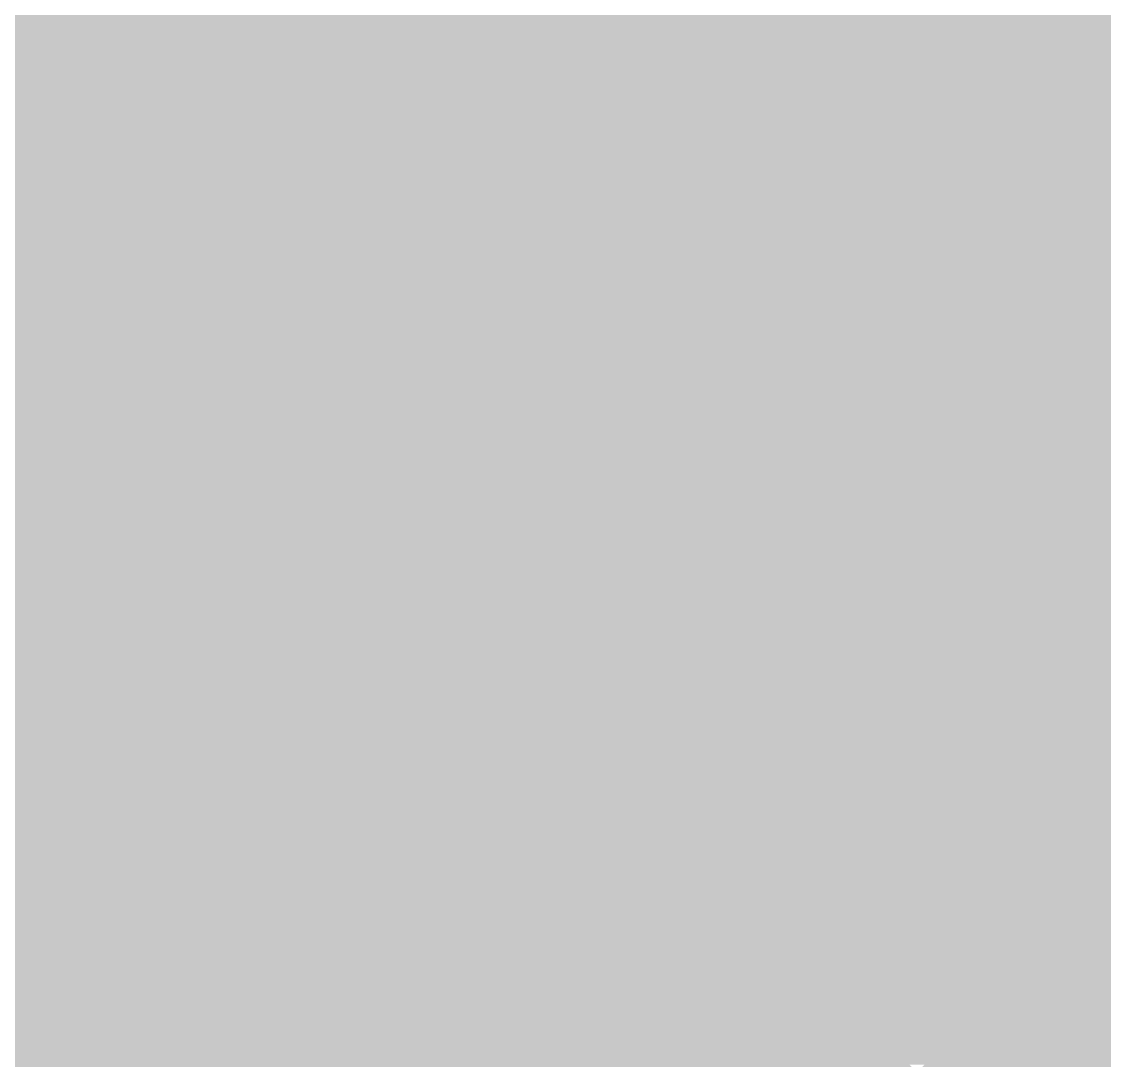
# Model space of a CAD drawing. Extents: x -72 to 72, y -47 to 50.
# Drawn here: x -26.862 to -22.098, y 1.401 to 5.973 of the extents above; entities that cross this region are included whole.
import ezdxf

# ---------------------------------------------------------------- set-up
doc = ezdxf.new("R2010")
doc.units = 0
doc.header["$MEASUREMENT"] = 0
doc.layers.get('0').update_dxf_attribs({"linetype": 'CONTINUOUS'})
for name, color, linetype in [('22-303-0_BOT', 7, 'CONTINUOUS'), ('22-303-0_DRD', 7, 'CONTINUOUS'), ('22-303-0_GND', 6, 'CONTINUOUS'), ('22-303-0_IN1', 4, 'CONTINUOUS'), ('22-303-0_IN2', 3, 'CONTINUOUS'), ('22-303-0_PWR', 5, 'CONTINUOUS'), ('22-303-0_SMB', 10, 'CONTINUOUS'), ('22-303-0_SMT', 14, 'CONTINUOUS'), ('22-303-0_SPB', 9, 'CONTINUOUS'), ('22-303-0_SPT', 12, 'CONTINUOUS'), ('22-303-0_SSB', 11, 'CONTINUOUS'), ('22-303-0_SST', 13, 'CONTINUOUS'), ('22-303-0_TOP', 8, 'CONTINUOUS'), ('THRUHOLE_TAP', 7, 'CONTINUOUS')]:
    doc.layers.add(name, color=color, linetype=linetype)

# ---------------------------------------------------------------- blocks, each defined once
blk = doc.blocks.new('RECTANGLE_4')
blk.add_solid([(0.4826, 0.4064), (0.4826, -0.4064), (-0.4826, 0.4064), (-0.4826, -0.4064)])
blk = doc.blocks.new('ROUND_48')
at = {"const_width": 0.29972}
blk.add_lwpolyline([(-0.14986, 0, 1), (0.14986, 0, 1)], format="xyb", close=True, dxfattribs=at)
blk = doc.blocks.new('ROUND_81')
at = {"const_width": 0.0635}
blk.add_lwpolyline([(-0.03175, 0, 1), (0.03175, 0, 1)], format="xyb", close=True, dxfattribs=at)
blk = doc.blocks.new('ROUND_82')
at = {"const_width": 0.50038}
blk.add_lwpolyline([(-0.25019, 0, 1), (0.25019, 0, 1)], format="xyb", close=True, dxfattribs=at)
blk = doc.blocks.new('ROUND_83')
at = {"const_width": 0.50038}
blk.add_lwpolyline([(-0.25019, 0, 1), (0.25019, 0, 1)], format="xyb", close=True, dxfattribs=at)
blk = doc.blocks.new('ROUND_53')
at = {"const_width": 0.29972}
blk.add_lwpolyline([(-0.14986, 0, 1), (0.14986, 0, 1)], format="xyb", close=True, dxfattribs=at)
blk = doc.blocks.new('RECTANGLE_8')
blk.add_solid([(0.4064, 0.4826), (0.4064, -0.4826), (-0.4064, 0.4826), (-0.4064, -0.4826)])
blk = doc.blocks.new('OBLONG_39')
at = {"const_width": 0.2794}
blk.add_lwpolyline([(0, 0.7493), (0, -0.7493)], dxfattribs=at)
at = {"const_width": 0.1397}
for points in [[(-0.06985, 0.7493, 1), (0.06985, 0.7493, 1)], [(-0.06985, -0.7493, 1), (0.06985, -0.7493, 1)]]:
    blk.add_lwpolyline(points, format="xyb", close=True, dxfattribs=at)
blk = doc.blocks.new('RECTANGLE_40')
blk.add_solid([(0.1397, 0.889), (0.1397, -0.889), (-0.1397, 0.889), (-0.1397, -0.889)])
blk = doc.blocks.new('ROUND_95')
at = {"const_width": 0.10033}
blk.add_lwpolyline([(-0.050164, 0, 1), (0.050164, 0, 1)], format="xyb", close=True, dxfattribs=at)

msp = doc.modelspace()

# ---------------------------------------------------------------- linework, layer by layer
at = {"layer": '22-303-0_BOT'}
for points, const_width in [([(-25.9334, 9.6647), (-25.9334, 3.3274)], 0.254), ([(-25.7048, 9.6647), (-25.7048, 1.6891)], 0.254), ([(-26.67, 2.6162), (-26.67, 4.318), (-28.448, 6.096), (-28.448, 8.255)], 0.2032), ([(-22.0472, 7.2898), (-22.0472, 5.3594)], 0.254), ([(-25.4762, 6.8326), (-25.4762, 3.3274)], 0.254), ([(-25.2476, 6.8326), (-25.2476, 3.3274)], 0.254), ([(-23.4188, 6.8326), (-23.4188, 5.95884)], 0.254), ([(-24.638, 6.604), (-22.987, 4.953), (-19.431, 4.953), (-19.177, 5.207), (-14.351, 5.207), (-13.716, 4.572), (-13.716, 3.302), (-13.462, 3.048), (-8.382, 3.048), (-7.62, 3.81), (-7.62, 4.06908)], 0.2032), ([(-24.03348, 6.57352), (-22.81936, 5.3594)], 0.254), ([(-28.0416, 6.26364), (-26.38298, 4.60502)], 0.254), ([(-26.162, 6.27634), (-26.162, 3.3274)], 0.254), ([(-23.1902, 6.20776), (-23.1902, 5.73024)], 0.254), ([(-22.2758, 6.20776), (-22.2758, 5.3594)], 0.254), ([(-25.019, 6.1341), (-25.019, 3.3274)], 0.254), ([(-26.3906, 6.06806), (-26.3906, 4.61264)], 0.254), ([(-26.82494, 6.0198), (-27.79776, 6.0198)], 0.254), ([(-26.8478, 6.02488), (-26.8478, 5.06984)], 0.254), ([(-24.79294, 6.0198), (-26.51506, 6.0198)], 0.254), ([(-24.7904, 6.0198), (-24.7904, 3.3274)], 0.254), ([(-22.88794, 6.0198), (-23.47976, 6.0198)], 0.254), ([(-22.9616, 6.0452), (-22.9616, 5.50164)], 0.254), ([(-20.97024, 6.0198), (-22.57806, 6.0198)], 0.254), ([(-22.5044, 6.0452), (-22.5044, 5.3594)], 0.254), ([(-26.6192, 6.00202), (-26.6192, 4.84124)], 0.254), ([(-24.638, 5.99948), (-24.60756, 6.00024)], 0.254), ([(-24.60752, 5.99948), (-23.27402, 4.66598)], 0.254), ([(-22.733, 5.99948), (-22.733, 5.3594)], 0.254), ([(-24.5618, 5.95376), (-24.5618, 3.3274)], 0.254), ([(-24.39924, 5.7912), (-27.56916, 5.7912)], 0.254), ([(-20.2692, 5.7912), (-23.25116, 5.7912)], 0.254), ([(-24.3332, 5.72516), (-24.3332, 3.3274)], 0.254), ([(-24.17064, 5.5626), (-27.34056, 5.5626)], 0.254), ([(-20.28444, 5.5626), (-23.02256, 5.5626)], 0.254), ([(-24.1046, 5.49656), (-24.1046, 3.91922)], 0.254), ([(-20.22094, 5.3594), (-22.81936, 5.3594)], 0.254), ([(-23.94204, 5.334), (-27.11196, 5.334)], 0.254), ([(-23.876, 5.26796), (-23.876, 4.10464)], 0.254), ([(-23.71344, 5.1054), (-26.88336, 5.1054)], 0.254), ([(-23.6474, 5.03936), (-23.6474, 4.16052)], 0.254), ([(-23.48484, 4.8768), (-26.65476, 4.8768)], 0.254), ([(-23.4188, 4.81076), (-23.4188, 4.12496)], 0.254), ([(-23.25624, 4.6482), (-26.42616, 4.6482)], 0.254), ([(-23.1902, 4.59994), (-23.1902, 3.97764)], 0.254), ([(-19.431, 4.5466), (-22.987, 4.5466)], 0.254), ([(-22.9616, 4.5466), (-22.9616, 3.13436)], 0.254), ([(-22.733, 4.5466), (-22.733, 3.13182)], 0.254), ([(-22.5044, 4.5466), (-22.5044, 3.02768)], 0.254), ([(-22.2758, 4.5466), (-22.2758, 2.69494)], 0.254), ([(-22.0472, 4.5466), (-22.0472, 2.65684)], 0.254), ([(-14.13764, 4.4196), (-26.2763, 4.4196)], 0.254), ([(-26.2636, 4.318), (-26.2636, 3.3274)], 0.254), ([(-21.5392, 4.191), (-26.2636, 4.191)], 0.254), ([(-24.06904, 3.9624), (-26.2636, 3.9624)], 0.254), ([(-21.5392, 3.9624), (-23.17496, 3.9624)], 0.254), ([(-24.19858, 3.7338), (-26.2636, 3.7338)], 0.254), ([(-21.5392, 3.7338), (-23.04288, 3.7338)], 0.254), ([(-24.22398, 3.5052), (-26.2636, 3.5052)], 0.254), ([(-21.5392, 3.5052), (-23.02002, 3.5052)], 0.254), ([(-25.8826, 3.3274), (-26.2636, 3.3274)], 0.254), ([(-25.8826, 3.3274), (-25.8826, 1.905)], 0.254), ([(-25.5524, 3.3274), (-25.5524, 1.905)], 0.254), ([(-24.1808, 3.3274), (-25.5524, 3.3274)], 0.254), ([(-24.765, 3.3274), (-24.765, 2.6162)], 0.254), ([(-25.5524, 3.2766), (-25.8826, 3.2766)], 0.254), ([(-21.5392, 3.2766), (-23.08606, 3.2766)], 0.254), ([(-23.9395, -0.26924), (-23.749, -0.07874), (-23.749, 0.254), (-20.828, 3.175), (-20.7264, 3.175)], 0.381), ([(-21.5392, 3.16484), (-22.2631, 2.4384)], 0.254), ([(-23.1902, 3.13182), (-23.1902, 3.04546)], 0.254), ([(-23.9776, 3.06578), (-23.9776, 1.905)], 0.254), ([(-25.5524, 3.048), (-25.8826, 3.048)], 0.254), ([(-23.94966, 3.048), (-23.9776, 3.048)], 0.254), ([(-23.18766, 3.048), (-23.29434, 3.048)], 0.254), ([(-21.65604, 3.048), (-22.53234, 3.048)], 0.254), ([(-23.876, 3.00736), (-23.876, 0.83058)], 0.254), ([(-23.4188, 2.98704), (-23.4188, 2.77114)], 0.254), ([(-23.6474, 2.95148), (-23.6474, 1.05664)], 0.254), ([(-25.5524, 2.8194), (-25.8826, 2.8194)], 0.254), ([(-23.39594, 2.8194), (-23.9776, 2.8194)], 0.254), ([(-21.88464, 2.8194), (-22.32406, 2.8194)], 0.254), ([(-26.67, 2.6162), (-28.575, 2.6162)], 0.381), ([(-25.5524, 2.5908), (-25.8826, 2.5908)], 0.254), ([(-25.5524, 2.6162), (-24.765, 2.6162)], 0.254), ([(-23.9776, 2.6162), (-24.765, 2.6162)], 0.254), ([(-24.765, 2.6162), (-23.749, 2.6162), (-23.749, 2.54)], 0.2032), ([(-23.46198, 2.5908), (-23.9776, 2.5908)], 0.254), ([(-22.11324, 2.5908), (-22.25802, 2.5908)], 0.254), ([(-25.5524, 2.3622), (-25.8826, 2.3622)], 0.254), ([(-23.43658, 2.3622), (-23.9776, 2.3622)], 0.254), ([(-23.4188, 2.30886), (-23.4188, 1.28524)], 0.254), ([(-25.5524, 2.1336), (-25.8826, 2.1336)], 0.254), ([(-23.30704, 2.1336), (-23.9776, 2.1336)], 0.254), ([(-23.1902, 2.032), (-23.1902, 1.51384)], 0.254), ([(-22.7584, 1.9431), (-23.87092, 0.83058)], 0.254), ([(-22.9616, 1.9431), (-22.9616, 1.74244)], 0.254), ([(-22.79904, 1.905), (-34.1376, 1.905)], 0.254), ([(-25.8826, 1.905), (-27.4574, 1.905)], 0.254), ([(-25.8826, 1.905), (-25.8826, 1.6891)], 0.254), ([(-25.5524, 1.905), (-25.5524, 1.6891)], 0.254), ([(-23.9776, 1.905), (-25.5524, 1.905)], 0.254), ([(-23.9776, 1.905), (-23.9776, 0.83312)], 0.254), ([(-21.4249, 1.87706), (-22.99716, 0.3048)], 0.254), ([(-25.5524, 1.6891), (-25.8826, 1.6891)], 0.254), ([(-23.02764, 1.6764), (-23.9776, 1.6764)], 0.254), ([(-23.25624, 1.4478), (-23.9776, 1.4478)], 0.254)]:
    msp.add_lwpolyline(points, dxfattribs=dict(at, const_width=const_width))
at = {"layer": '22-303-0_BOT', "const_width": 0.254}
for points in [[(-27.27452, 6.604, 0.4142136), (-26.67, 5.99948)], [(-26.67, 5.99948, 0.4142136), (-26.06548, 6.604)], [(-25.24252, 6.604, 0.4142136), (-24.638, 5.99948)], [(-23.33752, 6.604, 0.4142136), (-22.733, 5.99948)], [(-22.733, 5.99948, 0.4142136), (-22.12848, 6.604)], [(-23.27402, 4.66598, 0.1989124), (-22.987, 4.54709)], [(-26.2636, 4.318, 0.1989115), (-26.38263, 4.60537)], [(-23.622, 4.16052, 0.4142136), (-24.22652, 3.556)], [(-23.01748, 3.556, 0.4142136), (-23.622, 4.16052)], [(-24.22652, 3.556, 0.0973861), (-24.18151, 3.32711)], [(-23.622, 2.95148, 0.4142136), (-23.01748, 3.556)], [(-22.86, 3.14452, 0.4142136), (-23.46452, 2.54)], [(-22.25548, 2.54, 0.4142136), (-22.86, 3.14452)], [(-23.9776, 3.06578, 0.1581908), (-23.622, 2.95039)], [(-23.46452, 2.54, 0.4142136), (-22.86, 1.93548)], [(-22.2631, 2.4384, 0.0421742), (-22.25452, 2.54)], [(-22.86, 1.93548, 0.0421749), (-22.75856, 1.94405)]]:
    msp.add_lwpolyline(points, format="xyb", dxfattribs=at)
at = {"layer": '22-303-0_DRD', "const_width": 0.254}
for points in [[(-26.035, 5.969), (-27.305, 7.239)], [(-24.003, 7.239), (-25.273, 5.969)], [(-24.003, 5.969), (-25.273, 7.239)], [(-22.098, 7.239), (-23.368, 5.969)], [(-22.098, 5.969), (-23.368, 7.239)], [(-22.987, 4.191), (-24.257, 2.921)], [(-22.987, 2.921), (-24.257, 4.191)], [(-23.114, 3.175), (-24.384, 1.905)], [(-23.114, 1.905), (-24.384, 3.175)], [(-22.225, 3.175), (-23.495, 1.905)], [(-22.225, 1.905), (-23.495, 3.175)]]:
    msp.add_lwpolyline(points, dxfattribs=at)
at = {"layer": '22-303-0_IN1'}
for points, const_width in [([(-54.61, 13.97), (-53.213, 15.367), (-48.641, 15.367), (-38.354, 5.08), (-24.003, 5.08), (-22.86, 3.937), (-22.86, 2.54)], 0.2032), ([(-25.4, 8.4836), (-25.4, 5.4864)], 0.254), ([(-24.0284, 8.4836), (-24.0284, 5.4864)], 0.254), ([(-23.7998, 8.4836), (-23.7998, 5.43052)], 0.254), ([(-23.5712, 8.4836), (-23.5712, 5.22224)], 0.254), ([(-23.3426, 8.4836), (-23.3426, 4.99364)], 0.254), ([(-21.971, 8.4836), (-21.971, 1.5494)], 0.254), ([(-25.6286, 7.17296), (-25.6286, 5.4864)], 0.254), ([(-25.8572, 7.04088), (-25.8572, 5.4864)], 0.254), ([(-26.0858, 6.44906), (-26.0858, 5.4864)], 0.254), ([(-25.1714, 6.31952), (-25.1714, 5.4864)], 0.254), ([(-22.1996, 6.31952), (-22.1996, 1.5494)], 0.254), ([(-26.3144, 6.11378), (-26.3144, 5.4864)], 0.254), ([(-24.257, 6.1341), (-24.257, 5.4864)], 0.254), ([(-23.114, 6.1341), (-23.114, 4.76504)], 0.254), ([(-24.9428, 6.08076), (-24.9428, 5.4864)], 0.254), ([(-22.4282, 6.08076), (-22.4282, 2.96164)], 0.254), ([(-24.4856, 6.0198), (-24.4856, 5.4864)], 0.254), ([(-22.8854, 6.0198), (-22.8854, 4.53644)], 0.254), ([(-26.7716, 6.0071), (-26.7716, 5.4864)], 0.254), ([(-26.543, 6.01218), (-26.543, 5.4864)], 0.254), ([(-24.7142, 6.00456), (-24.7142, 5.4864)], 0.254), ([(-22.6568, 6.00456), (-22.6568, 4.30784)], 0.254), ([(-20.72894, 5.8928), (-28.8671, 5.8928)], 0.254), ([(-20.28952, 5.6642), (-28.87218, 5.6642)], 0.254), ([(-24.003, 5.4864), (-28.94076, 5.4864)], 0.254), ([(-20.25396, 5.4356), (-23.80488, 5.4356)], 0.254), ([(-23.7109, 5.36194), (-22.57298, 4.22402)], 0.254), ([(-20.10664, 5.207), (-23.55596, 5.207)], 0.254), ([(-9.61136, 4.9784), (-23.32736, 4.9784)], 0.254), ([(-9.52246, 4.7498), (-23.09876, 4.7498)], 0.254), ([(-24.17064, 4.6736), (-38.354, 4.6736)], 0.254), ([(-26.7716, 4.6736), (-26.7716, 1.5494)], 0.254), ([(-26.543, 4.6736), (-26.543, 1.5494)], 0.254), ([(-26.3144, 4.6736), (-26.3144, 1.5494)], 0.254), ([(-26.0858, 4.6736), (-26.0858, 1.5494)], 0.254), ([(-25.8572, 4.6736), (-25.8572, 1.5494)], 0.254), ([(-25.6286, 4.6736), (-25.6286, 1.5494)], 0.254), ([(-25.4, 4.6736), (-25.4, 1.5494)], 0.254), ([(-25.1714, 4.6736), (-25.1714, 1.5494)], 0.254), ([(-24.9428, 4.6736), (-24.9428, 1.5494)], 0.254), ([(-24.7142, 4.6736), (-24.7142, 1.5494)], 0.254), ([(-24.4856, 4.6736), (-24.4856, 1.5494)], 0.254), ([(-24.257, 4.6736), (-24.257, 2.86766)], 0.254), ([(-24.17064, 4.6736), (-23.65756, 4.15798)], 0.254), ([(-24.01824, 4.5212), (-40.26916, 4.5212)], 0.254), ([(-24.0284, 4.53136), (-24.0284, 4.00304)], 0.254), ([(-14.92504, 4.5212), (-22.87016, 4.5212)], 0.254), ([(-23.78964, 4.2926), (-40.04056, 4.2926)], 0.254), ([(-23.7998, 4.30276), (-23.7998, 4.13258)], 0.254), ([(-15.0876, 4.2926), (-22.64156, 4.2926)], 0.254), ([(-23.94966, 4.064), (-27.35834, 4.064)], 0.254), ([(-15.13332, 4.064), (-22.47392, 4.064)], 0.254), ([(-22.4536, 3.937), (-22.4536, 2.98704)], 0.254), ([(-24.15794, 3.8354), (-27.15006, 3.8354)], 0.254), ([(-15.0876, 3.8354), (-22.4536, 3.8354)], 0.254), ([(-24.22398, 3.6068), (-27.08402, 3.6068)], 0.254), ([(-14.92504, 3.6068), (-22.4536, 3.6068)], 0.254), ([(-24.19858, 3.3782), (-27.10688, 3.3782)], 0.254), ([(-6.85546, 3.3782), (-22.4536, 3.3782)], 0.254), ([(-24.06904, 3.1496), (-27.23896, 3.1496)], 0.254), ([(-6.94436, 3.1496), (-22.4536, 3.1496)], 0.254), ([(-24.0284, 3.10896), (-24.0284, 3.07594)], 0.254), ([(-24.2189, 2.921), (-34.71418, 2.921)], 0.254), ([(-6.94182, 2.921), (-22.3901, 2.921)], 0.254), ([(-24.3332, 2.6924), (-34.7091, 2.6924)], 0.254), ([(-6.83768, 2.6924), (-22.2758, 2.6924)], 0.254), ([(-24.34844, 2.4638), (-34.798, 2.4638)], 0.254), ([(-16.74114, 2.4638), (-22.26056, 2.4638)], 0.254), ([(-24.2697, 2.2352), (-35.07486, 2.2352)], 0.254), ([(-24.257, 2.21234), (-24.257, 1.5494)], 0.254), ([(-21.22424, 2.2352), (-22.33676, 2.2352)], 0.254), ([(-22.4282, 2.11582), (-22.4282, 1.5494)], 0.254), ([(-23.3426, 2.09296), (-23.3426, 1.5494)], 0.254), ([(-24.03348, 2.0066), (-36.54552, 2.0066)], 0.254), ([(-24.0284, 2.00406), (-24.0284, 1.5494)], 0.254), ([(-23.14448, 2.0066), (-23.46452, 2.0066)], 0.254), ([(-23.114, 1.99136), (-23.114, 1.5494)], 0.254), ([(-22.6568, 1.97104), (-22.6568, 1.5494)], 0.254), ([(-21.3868, 2.0066), (-22.57552, 2.0066)], 0.254), ([(-23.7998, 1.93802), (-23.7998, 1.5494)], 0.254), ([(-23.5712, 1.96088), (-23.5712, 1.5494)], 0.254), ([(-22.8854, 1.93548), (-22.8854, 1.5494)], 0.254), ([(-21.43252, 1.778), (-47.30496, 1.778)], 0.254), ([(-21.63064, 1.5494), (-47.07636, 1.5494)], 0.254)]:
    msp.add_lwpolyline(points, dxfattribs=dict(at, const_width=const_width))
at = {"layer": '22-303-0_IN1', "const_width": 0.254}
for points in [[(-27.27452, 6.604, 0.4142136), (-26.67, 5.99948)], [(-26.67, 5.99948, 0.4142136), (-26.06548, 6.604)], [(-25.24252, 6.604, 0.4142136), (-24.638, 5.99948)], [(-24.638, 5.99948, 0.4142136), (-24.03348, 6.604)], [(-23.33752, 6.604, 0.4142136), (-22.733, 5.99948)], [(-22.733, 5.99948, 0.4142136), (-22.12848, 6.604)], [(-23.71598, 5.36702, 0.1989124), (-24.003, 5.48591)], [(-22.4536, 3.937, 0.1989115), (-22.57263, 4.22437)], [(-23.65756, 4.15798, 0.3970376), (-24.22398, 3.556)], [(-24.22652, 3.556, 0.2254174), (-24.00397, 3.08745)], [(-24.003, 3.08864, 0.2922202), (-24.35352, 2.54)], [(-22.25548, 2.54, 0.211308), (-22.45335, 2.98731)], [(-24.35352, 2.54, 0.4142136), (-23.749, 1.93548)], [(-22.86, 1.93548, 0.4142136), (-22.25548, 2.54)], [(-23.749, 1.93548, 0.2097575), (-23.30411, 2.1307)], [(-23.3045, 2.13106, 0.2097578), (-22.86, 1.936)]]:
    msp.add_lwpolyline(points, format="xyb", dxfattribs=at)
at = {"layer": '22-303-0_IN2'}
for points, const_width in [([(13.716, -4.445), (-2.921, -4.445), (-13.462, 6.096), (-13.462, 6.985), (-14.986, 8.509), (-21.463, 8.509), (-21.971, 8.001), (-21.971, 6.477), (-22.733, 5.715), (-27.432, 5.715), (-29.337, 7.62), (-33.401, 7.62), (-34.544, 8.763), (-37.084, 8.763)], 0.2032), ([(-14.859, 7.493), (-14.986, 7.62), (-21.336, 7.62), (-21.336, 7.747), (-21.336, 7.62), (-21.336, 5.842), (-23.622, 3.556)], 0.3048), ([(-46.99, 3.683), (-46.99, 3.429), (-45.085, 1.524), (-22.606, 1.524), (-20.574, 3.556), (-20.574, 6.477)], 0.2032), ([(-21.7932, 6.08076), (-22.4409, 5.43052)], 0.254), ([(-21.7932, 6.02996), (-23.66518, 4.15798)], 0.254), ([(-22.03196, 5.7912), (-22.08276, 5.7912)], 0.254), ([(-22.0472, 5.82676), (-22.0472, 5.77596)], 0.254), ([(-22.2758, 5.59816), (-22.2758, 5.54736)], 0.254), ([(-22.26056, 5.5626), (-22.31136, 5.5626)], 0.254), ([(-21.01342, 5.51942), (-23.01748, 3.51282)], 0.254), ([(-22.5044, 5.37972), (-22.5044, 5.31876)], 0.254), ([(-22.733, 5.3086), (-27.432, 5.3086)], 0.254), ([(-26.8478, 5.3086), (-26.8478, 1.9304)], 0.254), ([(-26.6192, 5.3086), (-26.6192, 1.9304)], 0.254), ([(-26.3906, 5.3086), (-26.3906, 1.9304)], 0.254), ([(-26.162, 5.3086), (-26.162, 1.9304)], 0.254), ([(-25.9334, 5.3086), (-25.9334, 1.9304)], 0.254), ([(-25.7048, 5.3086), (-25.7048, 1.9304)], 0.254), ([(-25.4762, 5.3086), (-25.4762, 1.9304)], 0.254), ([(-25.2476, 5.3086), (-25.2476, 1.9304)], 0.254), ([(-25.019, 5.3086), (-25.019, 1.9304)], 0.254), ([(-24.7904, 5.3086), (-24.7904, 1.9304)], 0.254), ([(-24.5618, 5.3086), (-24.5618, 1.9304)], 0.254), ([(-24.3332, 5.3086), (-24.3332, 1.9304)], 0.254), ([(-24.1046, 5.3086), (-24.1046, 3.91922)], 0.254), ([(-23.876, 5.3086), (-23.876, 4.10464)], 0.254), ([(-23.6474, 5.3086), (-23.6474, 4.17576)], 0.254), ([(-23.4188, 5.3086), (-23.4188, 4.40436)], 0.254), ([(-23.1902, 5.3086), (-23.1902, 4.63296)], 0.254), ([(-22.9616, 5.3086), (-22.9616, 4.86156)], 0.254), ([(-22.733, 5.3086), (-22.733, 5.09016)], 0.254), ([(-22.48916, 5.334), (-22.59076, 5.334)], 0.254), ([(-22.71776, 5.1054), (-47.2186, 5.1054)], 0.254), ([(-22.94636, 4.8768), (-31.77286, 4.8768)], 0.254), ([(-23.17496, 4.6482), (-31.496, 4.6482)], 0.254), ([(-22.0472, 4.4831), (-22.0472, 2.65684)], 0.254), ([(-23.40356, 4.4196), (-31.4071, 4.4196)], 0.254), ([(-20.9804, 4.4196), (-22.1107, 4.4196)], 0.254), ([(-22.2758, 4.2545), (-22.2758, 2.69494)], 0.254), ([(-23.63216, 4.191), (-31.41218, 4.191)], 0.254), ([(-20.9804, 4.191), (-22.3393, 4.191)], 0.254), ([(-22.5044, 4.0259), (-22.5044, 3.02768)], 0.254), ([(-24.06904, 3.9624), (-27.23896, 3.9624)], 0.254), ([(-20.9804, 3.9624), (-22.5679, 3.9624)], 0.254), ([(-22.733, 3.7973), (-22.733, 3.13182)], 0.254), ([(-24.19858, 3.7338), (-27.10688, 3.7338)], 0.254), ([(-20.9804, 3.7338), (-22.7965, 3.7338)], 0.254), ([(-20.9804, 3.72364), (-22.2631, 2.44094)], 0.254), ([(-22.9616, 3.5687), (-22.9616, 3.13436)], 0.254), ([(-24.22398, 3.5052), (-27.08402, 3.5052)], 0.254), ([(-21.19884, 3.5052), (-23.02002, 3.5052)], 0.254), ([(-24.15794, 3.2766), (-27.15006, 3.2766)], 0.254), ([(-21.42744, 3.2766), (-23.08606, 3.2766)], 0.254), ([(-20.28698, 3.26898), (-22.00656, 1.5494)], 0.254), ([(-24.1046, 3.19278), (-24.1046, 1.9304)], 0.254), ([(-23.1902, 3.13182), (-23.1902, 3.04546)], 0.254), ([(-23.94966, 3.048), (-27.35834, 3.048)], 0.254), ([(-23.18766, 3.048), (-23.29434, 3.048)], 0.254), ([(-21.65604, 3.048), (-22.53234, 3.048)], 0.254), ([(-23.876, 3.00736), (-23.876, 1.9304)], 0.254), ([(-23.4188, 2.98704), (-23.4188, 2.77114)], 0.254), ([(-23.6474, 2.95148), (-23.6474, 1.9304)], 0.254), ([(-23.39594, 2.8194), (-34.70148, 2.8194)], 0.254), ([(-21.88464, 2.8194), (-22.32406, 2.8194)], 0.254), ([(-23.46198, 2.5908), (-34.73704, 2.5908)], 0.254), ([(-22.11324, 2.5908), (-22.25802, 2.5908)], 0.254), ([(-23.43658, 2.3622), (-34.88182, 2.3622)], 0.254), ([(-23.4188, 2.30886), (-23.4188, 1.9304)], 0.254), ([(-23.30704, 2.1336), (-36.38296, 2.1336)], 0.254), ([(-23.1902, 2.032), (-23.1902, 1.9304)], 0.254), ([(-22.77364, 1.9304), (-44.91736, 1.9304)], 0.254), ([(-21.3868, 1.5494), (-22.00656, 1.5494)], 0.254)]:
    msp.add_lwpolyline(points, dxfattribs=dict(at, const_width=const_width))
at = {"layer": '22-303-0_IN2', "const_width": 0.254}
for points in [[(-22.733, 5.3086, 0.1989124), (-22.44563, 5.42763)], [(-22.733, 5.3086, 0.1989124), (-22.44563, 5.42763)], [(-23.66518, 4.15798, 0.3933928), (-24.22652, 3.556)], [(-24.22652, 3.556, 0.4142136), (-23.622, 2.95148)], [(-23.622, 2.95148, 0.3934795), (-23.01748, 3.51282)], [(-22.86, 3.14452, 0.4142136), (-23.46452, 2.54)], [(-22.25548, 2.54, 0.4142136), (-22.86, 3.14452)], [(-23.46452, 2.54, 0.4142136), (-22.86, 1.93548)], [(-22.2631, 2.44094, 0.0411378), (-22.25494, 2.54)], [(-22.86, 1.93548, 0.0411382), (-22.76103, 1.94364)]]:
    msp.add_lwpolyline(points, format="xyb", dxfattribs=at)
at = {"layer": '22-303-0_SSB', "const_width": 0.1524}
for points in [[(-26.81224, 5.1943), (-26.81224, 4.72186), (-26.13406, 4.95808), (-26.13406, 5.07746), (-27.15006, 5.07746)], [(-25.34158, 4.81076), (-24.32558, 5.16636), (-24.32558, 4.69392)], [(-26.64206, 4.1783), (-27.15006, 4.3561)], [(-26.64206, 3.88366), (-26.64206, 4.23926), (-26.47442, 4.3561), (-26.30424, 4.3561), (-26.13406, 4.23926), (-26.13406, 3.88366), (-27.15006, 3.88366)], [(-24.83358, 4.15036), (-25.34158, 4.32816)], [(-24.83358, 3.85572), (-24.83358, 4.21132), (-24.6634, 4.32816), (-24.49576, 4.32816), (-24.32558, 4.21132), (-24.32558, 3.85572), (-25.34158, 3.85572)], [(-23.0378, 3.6957), (-23.20544, 3.81508), (-23.20544, 4.0513), (-23.0378, 4.17068), (-22.86762, 4.17068), (-22.5298, 3.93446), (-22.18944, 4.17068), (-22.18944, 3.6957)], [(-27.4955, 0.4445), (-27.4955, 3.3655), (-25.8572, 3.3655), (-25.8572, 0.4445), (-27.4955, 0.4445)], [(-23.9395, 3.3655), (-23.9395, 0.4445), (-25.5778, 0.4445), (-25.5778, 3.3655), (-23.9395, 3.3655)], [(-23.20544, 2.97688), (-22.18944, 3.33248), (-22.18944, 2.8575)], [(-22.69744, 2.31648), (-23.20544, 2.49428)], [(-22.69744, 2.0193), (-22.69744, 2.3749), (-22.5298, 2.49428), (-22.35962, 2.49428), (-22.18944, 2.3749), (-22.18944, 2.0193), (-23.20544, 2.0193)]]:
    msp.add_lwpolyline(points, dxfattribs=at)
at = {"layer": '22-303-0_SST'}
for points, const_width in [([(-27.4955, 2.3495), (-24.5745, 2.3495), (-24.5745, 3.9878), (-27.4955, 3.9878), (-27.4955, 2.3495)], 0.1524), ([(-23.58136, 2.73558), (-23.64232, 2.5654), (-23.99792, 2.5654), (-24.05634, 2.73558), (-24.05634, 3.41376), (-23.99792, 3.5814), (-23.64232, 3.5814), (-23.58136, 3.41376)], 0.1524), ([(-23.09876, 2.5654), (-22.74316, 3.5814), (-23.21814, 3.5814)], 0.1524), ([(-21.96592, 3.0734), (-21.90496, 3.24358), (-21.90496, 3.41376), (-21.96592, 3.5814), (-22.32152, 3.5814), (-22.37994, 3.41376), (-22.37994, 3.24358), (-22.32152, 3.0734), (-21.96592, 3.0734), (-21.90496, 2.90576), (-21.90496, 2.73558), (-21.96592, 2.5654), (-22.32152, 2.5654), (-22.37994, 2.73558), (-22.37994, 2.90576), (-22.32152, 3.0734)], 0.1524), ([(-31.94304, 1.48082), (-30.94228, 1.48082), (-30.94228, 1.73228), (-24.93772, 1.73228), (-24.93772, 1.48082)], 0.19812), ([(-22.68728, 1.73228), (-23.18766, 1.73228)], 0.14986), ([(-22.68728, 1.73228), (-22.68728, 1.48082), (-23.18766, 1.48082)], 0.14986), ([(-23.18766, 1.73228), (-23.18766, 1.48082)], 0.14986), ([(-23.11654, 1.73228), (-23.11654, 1.48082)], 0.14986), ([(-22.98192, 1.73228), (-22.98192, 1.48082)], 0.14986), ([(-22.8473, 1.73228), (-22.8473, 1.48082)], 0.14986), ([(-22.71522, 1.73228), (-22.71522, 1.48082)], 0.14986), ([(-22.68728, 1.68656), (-23.18766, 1.68656)], 0.14986), ([(-22.68728, 1.55194), (-23.18766, 1.55194)], 0.14986), ([(-33.4391, -4.26974), (-21.94052, -4.26974), (-21.94052, 1.48082), (-33.93948, 1.48082), (-33.93948, -4.26974), (-33.4391, -4.26974)], 0.19812)]:
    msp.add_lwpolyline(points, dxfattribs=dict(at, const_width=const_width))
at = {"layer": '22-303-0_TOP'}
for points, const_width in [([(-23.39848, 5.0038), (-23.39848, 7.14248), (-28.194, 11.938), (-28.321, 11.938)], 0.2032), ([(-23.89886, 5.0038), (-23.89886, 7.00786), (-27.813, 10.922), (-28.321, 10.922)], 0.2032), ([(-48.895, 5.6388), (-48.7172, 5.6388), (-48.006, 6.35), (-48.006, 8.763), (-47.625, 9.144), (-45.72, 9.144), (-41.529, 4.953), (-31.623, 4.953), (-28.067, 1.397), (-23.114, 1.397), (-21.209, -0.508), (-15.748, -0.508), (-15.494, -0.254), (-15.494, 3.556), (-15.748, 3.81), (-19.939, 3.81), (-20.3962, 4.2672), (-20.3962, 5.0038)], 0.2032), ([(-26.035, 7.62), (-26.035, 7.493), (-25.4, 6.858), (-25.4, 5.0038)], 0.2032), ([(-24.39924, 5.0038), (-24.39924, 3.556), (-24.39924, 2.54), (-24.65324, 2.286), (-27.686, 2.286), (-28.702, 3.302), (-28.702, 6.46684), (-29.21762, 6.985), (-29.8831, 6.985)], 0.3048), ([(-25.90038, 5.0038), (-25.90038, 5.96138), (-26.543, 6.604), (-26.67, 6.604)], 0.2032), ([(-25.4, 6.1976), (-25.4, 5.0038)], 0.254), ([(-23.622, 3.556), (-24.39924, 3.556), (-24.39924, 5.0038)], 0.3048), ([(-26.40076, 5.0038), (-26.40076, 3.52044), (-26.7462, 3.175)], 0.2032), ([(-25.4, 5.0038), (-25.4, 3.175), (-25.3238, 3.175)], 0.2032), ([(-22.86, 2.54), (-22.8981, 2.5781), (-22.8981, 5.0038)], 0.2032), ([(-22.39772, 5.0038), (-22.39772, 3.683), (-21.717, 3.00228), (-21.717, 1.397), (-20.8788, 0.5588), (-18.415, 0.5588)], 0.2032), ([(-27.686, 3.556), (-27.559, 3.556), (-27.18308, 3.18008), (-27.18308, 3.175), (-26.7462, 3.175)], 0.2032), ([(-22.4917, 3.20294), (-22.1234, 2.83464)], 0.254), ([(-22.4917, 3.20294), (-22.4917, 3.02006)], 0.254), ([(-23.94204, 3.04292), (-23.94204, 2.54)], 0.254), ([(-23.3045, 3.04038), (-23.3045, 2.94894)], 0.254), ([(-22.33676, 3.048), (-22.4917, 3.048)], 0.254), ([(-23.876, 3.00736), (-23.876, 1.8034)], 0.254), ([(-23.4188, 2.98704), (-23.4188, 2.77114)], 0.254), ([(-22.2758, 2.98704), (-22.2758, 2.69494)], 0.254), ([(-23.6474, 2.95148), (-23.6474, 1.8034)], 0.254), ([(-22.1234, 2.83464), (-22.1234, 1.397)], 0.254), ([(-23.39594, 2.8194), (-23.94204, 2.8194)], 0.254), ([(-22.1234, 2.8194), (-22.32406, 2.8194)], 0.254), ([(-23.46198, 2.5908), (-23.94204, 2.5908)], 0.254), ([(-22.1234, 2.5908), (-22.25802, 2.5908)], 0.254), ([(-23.43658, 2.3622), (-23.9776, 2.3622)], 0.254), ([(-22.1234, 2.3622), (-22.28088, 2.3622)], 0.254), ([(-22.2758, 2.38506), (-22.2758, 1.13284)], 0.254), ([(-23.4188, 2.30886), (-23.4188, 1.8034)], 0.254), ([(-24.07666, 2.21742), (-24.32558, 1.96596)], 0.254), ([(-24.1046, 2.18694), (-24.1046, 1.8034)], 0.254), ([(-23.30704, 2.1336), (-24.15794, 2.1336)], 0.254), ([(-22.1234, 2.1336), (-22.41296, 2.1336)], 0.254), ([(-23.1902, 2.032), (-23.1902, 1.8034)], 0.254), ([(-22.5044, 2.04978), (-22.5044, 1.36144)], 0.254), ([(-24.3332, 1.95834), (-24.3332, 1.8034)], 0.254), ([(-22.9616, 1.9431), (-22.9616, 1.77292)], 0.254), ([(-22.733, 1.94818), (-22.733, 1.59004)], 0.254), ([(-22.1234, 1.905), (-24.39924, 1.905)], 0.254), ([(-24.65324, 1.8288), (-27.686, 1.8288)], 0.254), ([(-26.8478, 1.8288), (-26.8478, 1.8034)], 0.254), ([(-26.6192, 1.8288), (-26.6192, 1.8034)], 0.254), ([(-26.3906, 1.8288), (-26.3906, 1.8034)], 0.254), ([(-26.162, 1.8288), (-26.162, 1.8034)], 0.254), ([(-25.9334, 1.8288), (-25.9334, 1.8034)], 0.254), ([(-25.7048, 1.8288), (-25.7048, 1.8034)], 0.254), ([(-25.4762, 1.8288), (-25.4762, 1.8034)], 0.254), ([(-25.2476, 1.8288), (-25.2476, 1.8034)], 0.254), ([(-25.019, 1.8288), (-25.019, 1.8034)], 0.254), ([(-24.7904, 1.8288), (-24.7904, 1.8034)], 0.254), ([(-24.5618, 1.83642), (-24.5618, 1.8034)], 0.254), ([(-23.114, 1.8034), (-27.89936, 1.8034)], 0.254), ([(-22.8219, 1.67894), (-21.04136, -0.1016)], 0.254), ([(-22.1234, 1.6764), (-22.81936, 1.6764)], 0.254), ([(-22.1234, 1.4478), (-22.59076, 1.4478)], 0.254)]:
    msp.add_lwpolyline(points, dxfattribs=dict(at, const_width=const_width))
at = {"layer": '22-303-0_TOP', "const_width": 0.254}
for points in [[(-23.94204, 3.04292, 0.1403378), (-23.622, 2.95129)], [(-23.622, 2.95148, 0.1388647), (-23.30503, 3.04124)], [(-22.25548, 2.54, 0.2331886), (-22.49203, 3.01963)], [(-23.3045, 2.94894, 0.1881118), (-23.464, 2.54)], [(-24.07666, 2.21742, 0.1989124), (-23.94304, 2.54)], [(-23.46452, 2.54, 0.4142136), (-22.86, 1.93548)], [(-22.86, 1.93548, 0.4142136), (-22.25548, 2.54)], [(-24.65324, 1.8288, 0.1989124), (-24.32995, 1.96271)], [(-24.65324, 1.8288, 0.1989124), (-24.32995, 1.96271)], [(-22.82698, 1.68402, 0.1989124), (-23.114, 1.80291)], [(-22.1234, 1.397, 0.1989133), (-22.00437, 1.10963)]]:
    msp.add_lwpolyline(points, format="xyb", dxfattribs=at)

# ---------------------------------------------------------------- block references
at = {"layer": '22-303-0_BOT'}
for name, p in [('ROUND_48', (-23.622, 3.556)), ('RECTANGLE_4', (-26.67, 2.6162)), ('RECTANGLE_4', (-24.765, 2.6162)), ('ROUND_48', (-23.749, 2.54)), ('ROUND_48', (-22.86, 2.54)), ('RECTANGLE_4', (-26.67, 1.1938)), ('RECTANGLE_4', (-24.765, 1.1938))]:
    msp.add_blockref(name, p, dxfattribs=at)
at = {"layer": '22-303-0_GND'}
for name, p in [('ROUND_82', (-23.622, 3.556)), ('ROUND_83', (-22.86, 2.54)), ('ROUND_81', (-23.749, 2.54))]:
    msp.add_blockref(name, p, dxfattribs=at)
at = {"layer": '22-303-0_IN1'}
for name, p in [('ROUND_48', (-23.622, 3.556)), ('ROUND_53', (-23.749, 2.54)), ('ROUND_48', (-22.86, 2.54))]:
    msp.add_blockref(name, p, dxfattribs=at)
at = {"layer": '22-303-0_IN2'}
for name, p in [('ROUND_53', (-23.622, 3.556)), ('ROUND_53', (-23.749, 2.54)), ('ROUND_48', (-22.86, 2.54))]:
    msp.add_blockref(name, p, dxfattribs=at)
at = {"layer": '22-303-0_PWR'}
for name, p in [('ROUND_82', (-23.622, 3.556)), ('ROUND_82', (-23.749, 2.54)), ('ROUND_83', (-22.86, 2.54))]:
    msp.add_blockref(name, p, dxfattribs=at)
at = {"layer": '22-303-0_SMB'}
for p in [(-26.67, 2.6162), (-24.765, 2.6162), (-26.67, 1.1938), (-24.765, 1.1938)]:
    msp.add_blockref('RECTANGLE_4', p, dxfattribs=at)
at = {"layer": '22-303-0_SMT'}
for name, p in [('OBLONG_39', (-26.90114, 5.0038)), ('OBLONG_39', (-26.40076, 5.0038)), ('OBLONG_39', (-25.90038, 5.0038)), ('OBLONG_39', (-25.4, 5.0038)), ('OBLONG_39', (-24.89962, 5.0038)), ('OBLONG_39', (-24.39924, 5.0038)), ('OBLONG_39', (-23.89886, 5.0038)), ('OBLONG_39', (-23.39848, 5.0038)), ('OBLONG_39', (-22.8981, 5.0038)), ('RECTANGLE_40', (-22.39772, 5.0038)), ('RECTANGLE_8', (-26.7462, 3.175)), ('RECTANGLE_8', (-25.3238, 3.175))]:
    msp.add_blockref(name, p, dxfattribs=at)
at = {"layer": '22-303-0_SPB'}
for p in [(-26.67, 2.6162), (-24.765, 2.6162), (-26.67, 1.1938), (-24.765, 1.1938)]:
    msp.add_blockref('RECTANGLE_4', p, dxfattribs=at)
at = {"layer": '22-303-0_SPT'}
for name, p in [('OBLONG_39', (-26.90114, 5.0038)), ('OBLONG_39', (-26.40076, 5.0038)), ('OBLONG_39', (-25.90038, 5.0038)), ('OBLONG_39', (-25.4, 5.0038)), ('OBLONG_39', (-24.89962, 5.0038)), ('OBLONG_39', (-24.39924, 5.0038)), ('OBLONG_39', (-23.89886, 5.0038)), ('OBLONG_39', (-23.39848, 5.0038)), ('OBLONG_39', (-22.8981, 5.0038)), ('RECTANGLE_40', (-22.39772, 5.0038)), ('RECTANGLE_8', (-26.7462, 3.175)), ('RECTANGLE_8', (-25.3238, 3.175))]:
    msp.add_blockref(name, p, dxfattribs=at)
at = {"layer": '22-303-0_TOP'}
for name, p in [('OBLONG_39', (-26.90114, 5.0038)), ('OBLONG_39', (-26.40076, 5.0038)), ('OBLONG_39', (-25.90038, 5.0038)), ('OBLONG_39', (-25.4, 5.0038)), ('OBLONG_39', (-24.89962, 5.0038)), ('OBLONG_39', (-24.39924, 5.0038)), ('OBLONG_39', (-23.89886, 5.0038)), ('OBLONG_39', (-23.39848, 5.0038)), ('OBLONG_39', (-22.8981, 5.0038)), ('RECTANGLE_40', (-22.39772, 5.0038)), ('ROUND_48', (-23.622, 3.556)), ('RECTANGLE_8', (-26.7462, 3.175)), ('RECTANGLE_8', (-25.3238, 3.175)), ('ROUND_48', (-23.749, 2.54)), ('ROUND_48', (-22.86, 2.54))]:
    msp.add_blockref(name, p, dxfattribs=at)
at = {"layer": 'THRUHOLE_TAP'}
for p in [(-23.622, 3.556), (-23.749, 2.54), (-22.86, 2.54)]:
    msp.add_blockref('ROUND_95', p, dxfattribs=at)

doc.saveas('drawing.dxf')
